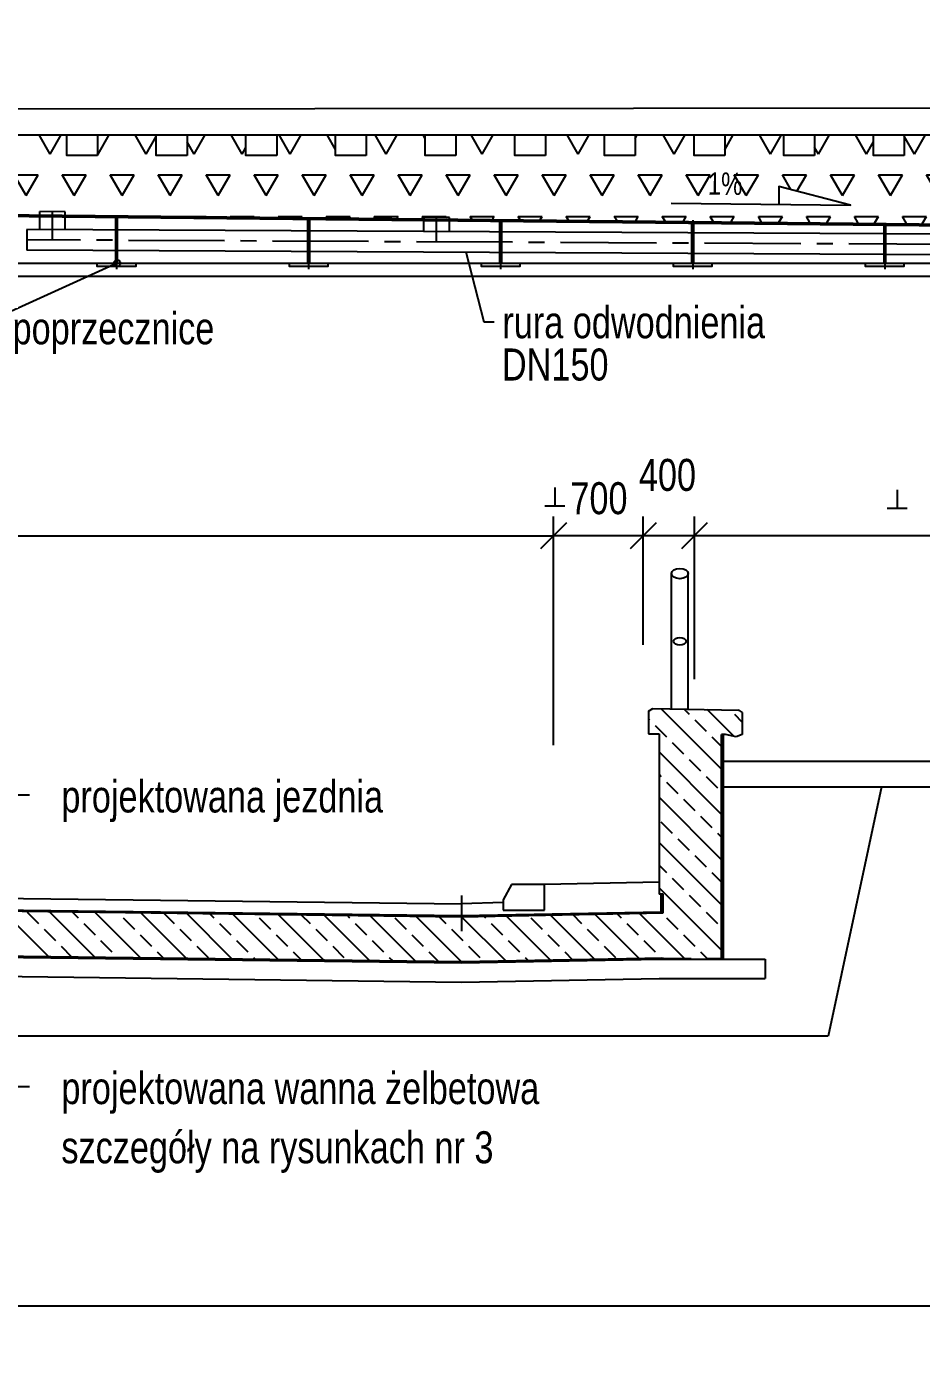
# Model space of a CAD drawing. Header units: millimetres. Extents: x -1069826 to 2704411, y -432732 to 412301.
# Drawn here: x 290811 to 297799, y -95668 to -85266 of the extents above; entities that cross this region are included whole.
import ezdxf
from ezdxf.enums import TextEntityAlignment as Align

# ---------------------------------------------------------------- set-up
doc = ezdxf.new("R2010")
doc.units = ezdxf.units.MM
doc.header["$LTSCALE"] = 1000
doc.header["$MEASUREMENT"] = 0
doc.linetypes.add('CENTER2', pattern=[1.125, 0.75, -0.125, 0.125, -0.125])
doc.linetypes.add('HIDDEN', pattern=[0.375, 0.25, -0.125])
for name, color, linetype in [('0-RAM-T', 7, 'Continuous'), ('0-T', 7, 'Continuous'), ('0-T0-T', 7, 'Continuous'), ('00XX00-S', 7, 'Continuous'), ('DROGO-T', 7, 'Continuous'), ('WYZA1-L', 7, 'Continuous')]:
    doc.layers.add(name, color=color, linetype=linetype)
doc.styles.add('CDMSTYLE', font='CDMSIMPL', dxfattribs={"width": 0.8, "bigfont": 'CDMBIGPL'})
doc.dimstyles.new('CDMOG-CM-100', dxfattribs={"dimscale": 100, "dimtxt": 2.5, "dimasz": 1, "dimexe": 1.5, "dimexo": 5, "dimgap": 0.5, "dimtad": 1, "dimdec": 1, "dimlfac": 0.1, "dimrnd": 0.5, "dimzin": 9, "dimdsep": 46, "dimtxsty": 'CDMSTYLE', "dimblk": 'OBLIQUE', "dimblk1": 'OBLIQUE', "dimblk2": 'OBLIQUE', "dimsah": 1, "dimtsz": 1, "dimcen": -2.5, "dimclrd": 9, "dimclre": 9, "dimclrt": 9, "dimadec": 0, "dimazin": 0, "dimtfac": 1, "dimtmove": 2, "dimatfit": 3, "dimldrblk": 'OBLIQUE', "dimfxl": 1, "dimtvp": 1, "dimtolj": 1, "dimtzin": 0, "dimarcsym": 0})
doc.dimstyles.new('CDMOG-MM-100', dxfattribs={"dimscale": 100, "dimtxt": 2.5, "dimasz": 2, "dimexe": 1.5, "dimexo": 3, "dimgap": 0.5, "dimtad": 1, "dimdec": 0, "dimrnd": 1, "dimzin": 1, "dimdsep": 46, "dimtxsty": 'CDMSTYLE', "dimblk": 'OBLIQUE', "dimblk1": 'OBLIQUE', "dimblk2": 'OBLIQUE', "dimsah": 1, "dimcen": -2.5, "dimclrd": 9, "dimclre": 9, "dimclrt": 9, "dimadec": 0, "dimazin": 0, "dimtfac": 1, "dimtmove": 2, "dimatfit": 3, "dimldrblk": 'OBLIQUE', "dimfxl": 1, "dimtvp": 1, "dimtolj": 1, "dimtzin": 0, "dimarcsym": 0})
doc.dimstyles.new('CDMOG-MM-100$7', dxfattribs={"dimscale": 100, "dimtxt": 2.5, "dimasz": 1, "dimexe": 1.5, "dimexo": 5, "dimgap": 0.5, "dimtad": 1, "dimdec": 0, "dimrnd": 1, "dimzin": 1, "dimdsep": 46, "dimtxsty": 'CDMSTYLE', "dimblk": 'OBLIQUE', "dimblk1": 'NONE', "dimblk2": 'NONE', "dimsah": 1, "dimtsz": 1, "dimcen": -2.5, "dimclrd": 9, "dimclre": 9, "dimclrt": 9, "dimadec": 0, "dimazin": 0, "dimtfac": 1, "dimtmove": 2, "dimatfit": 3, "dimldrblk": 'NONE', "dimfxl": 1, "dimtvp": 1, "dimtolj": 1, "dimtzin": 0, "dimarcsym": 0})

# ---------------------------------------------------------------- blocks, each defined once
blk = doc.blocks.new('*D932')
at = {"color": 9, "linetype": 'Continuous', "lineweight": -2, "transparency": 16777216}
for p, q in [((282662, -89342), (282862, -89142)), ((282762, -90739), (282762, -89092)), ((294827, -89342), (295027, -89142)), ((294927, -90879), (294927, -89092)), ((282762, -89242), (294927, -89242))]:
    blk.add_line(p, q, dxfattribs=at)
at = {"layer": 'Defpoints', "color": 0, "linetype": 'Continuous', "lineweight": 25, "transparency": 16777216}
for p in [(294927, -89242), (282762, -91239), (294927, -91379)]:
    blk.add_point(p, dxfattribs=at)
at = {"color": 9, "linetype": 'Continuous', "lineweight": 25, "transparency": 16777216, "insert": (289576, -88956), "char_height": 250, "attachment_point": 5, "style": 'CDMSTYLE'}
blk.add_mtext('\\A1; 7000', dxfattribs=at)
blk = doc.blocks.new('_OBLIQUE')
at = {"color": 0, "linetype": 'ByBlock'}
blk.add_line((-0.5, -0.5), (0.5, 0.5), dxfattribs=at)
blk = doc.blocks.new('*D935')
at = {"layer": '0-T', "color": 9, "linetype": 'Continuous', "lineweight": -2, "transparency": 16777216}
for p, q in [((304013, -94437), (304013, -95408)), ((273013, -95258), (304013, -95258))]:
    blk.add_line(p, q, dxfattribs=at)
at = {"layer": 'Defpoints', "color": 0, "linetype": 'Continuous', "lineweight": 25, "transparency": 16777216}
for p in [(304013, -94137), (273013, -94292), (304013, -95258)]:
    blk.add_point(p, dxfattribs=at)
at = {"layer": '0-T', "color": 9, "linetype": 'Continuous', "lineweight": -2, "transparency": 16777216, "xscale": 200, "yscale": 200, "zscale": 200, "rotation": 180}
blk.add_blockref('_OBLIQUE', (273013, -95258), dxfattribs=at)
at = {"layer": '0-T', "color": 9, "linetype": 'Continuous', "lineweight": -2, "transparency": 16777216, "xscale": 200, "yscale": 200, "zscale": 200}
blk.add_blockref('_OBLIQUE', (304013, -95258), dxfattribs=at)
at = {"layer": '0-T', "color": 9, "linetype": 'Continuous', "lineweight": 25, "transparency": 16777216, "insert": (288513, -95083), "char_height": 250, "attachment_point": 5, "style": 'CDMSTYLE'}
blk.add_mtext('\\A1;31000', dxfattribs=at)
blk = doc.blocks.new('_NONE')
at = {"color": 0, "linetype": 'ByBlock'}
blk.add_circle((0, 0), 0.25, dxfattribs=at)
blk = doc.blocks.new('*D960')
at = {"layer": '0-T', "color": 9, "linetype": 'Continuous', "lineweight": -2, "transparency": 16777216}
for p, q in [((294927, -89275), (294927, -89092)), ((295627, -89775), (295627, -89092)), ((295627, -89242), (294927, -89242))]:
    blk.add_line(p, q, dxfattribs=at)
at = {"layer": 'Defpoints', "color": 0, "linetype": 'Continuous', "lineweight": 25, "transparency": 16777216}
for p in [(294927, -89242), (294927, -89575), (295627, -90075)]:
    blk.add_point(p, dxfattribs=at)
at = {"layer": '0-T', "color": 9, "linetype": 'Continuous', "lineweight": -2, "transparency": 16777216, "xscale": 200, "yscale": 200, "zscale": 200, "rotation": 180}
blk.add_blockref('_OBLIQUE', (294927, -89242), dxfattribs=at)
at = {"layer": '0-T', "color": 9, "linetype": 'Continuous', "lineweight": -2, "transparency": 16777216, "xscale": 200, "yscale": 200, "zscale": 200}
blk.add_blockref('_OBLIQUE', (295627, -89242), dxfattribs=at)
at = {"layer": '0-T', "color": 9, "linetype": 'Continuous', "lineweight": 25, "transparency": 16777216, "insert": (295281, -88951), "char_height": 250, "attachment_point": 5, "style": 'CDMSTYLE'}
blk.add_mtext('\\A1;700', dxfattribs=at)
blk = doc.blocks.new('*D961')
at = {"layer": '0-T', "color": 9, "linetype": 'Continuous', "lineweight": -2, "transparency": 16777216}
for p, q in [((295627, -90095), (295627, -89092)), ((296027, -89775), (296027, -89092)), ((296027, -89242), (295627, -89242))]:
    blk.add_line(p, q, dxfattribs=at)
at = {"layer": 'Defpoints', "color": 0, "linetype": 'Continuous', "lineweight": 25, "transparency": 16777216}
for p in [(295627, -89242), (296027, -90075), (295627, -90395)]:
    blk.add_point(p, dxfattribs=at)
at = {"layer": '0-T', "color": 9, "linetype": 'Continuous', "lineweight": -2, "transparency": 16777216, "xscale": 200, "yscale": 200, "zscale": 200, "rotation": 180}
blk.add_blockref('_OBLIQUE', (295627, -89242), dxfattribs=at)
at = {"layer": '0-T', "color": 9, "linetype": 'Continuous', "lineweight": -2, "transparency": 16777216, "xscale": 200, "yscale": 200, "zscale": 200}
blk.add_blockref('_OBLIQUE', (296027, -89242), dxfattribs=at)
at = {"layer": '0-T', "color": 9, "linetype": 'Continuous', "lineweight": 25, "transparency": 16777216, "insert": (295816, -88769), "char_height": 250, "attachment_point": 5, "style": 'CDMSTYLE'}
blk.add_mtext('\\A1;400', dxfattribs=at)
blk = doc.blocks.new('*D962')
at = {"layer": '0-T', "color": 9, "linetype": 'Continuous', "lineweight": -2, "transparency": 16777216}
for p, q in [((296027, -90362), (296027, -89092)), ((299810, -90343), (299810, -89092)), ((299810, -89242), (296027, -89242))]:
    blk.add_line(p, q, dxfattribs=at)
at = {"layer": 'Defpoints', "color": 0, "linetype": 'Continuous', "lineweight": 25, "transparency": 16777216}
for p in [(296027, -89242), (296027, -90662), (299810, -90643)]:
    blk.add_point(p, dxfattribs=at)
at = {"layer": '0-T', "color": 9, "linetype": 'Continuous', "lineweight": -2, "transparency": 16777216, "xscale": 200, "yscale": 200, "zscale": 200, "rotation": 180}
blk.add_blockref('_OBLIQUE', (296027, -89242), dxfattribs=at)
at = {"layer": '0-T', "color": 9, "linetype": 'Continuous', "lineweight": -2, "transparency": 16777216, "xscale": 200, "yscale": 200, "zscale": 200}
blk.add_blockref('_OBLIQUE', (299810, -89242), dxfattribs=at)
at = {"layer": '0-T', "color": 9, "linetype": 'Continuous', "lineweight": 25, "transparency": 16777216, "insert": (298297, -88951), "char_height": 250, "attachment_point": 5, "style": 'CDMSTYLE'}
blk.add_mtext('\\A1;2000', dxfattribs=at)

msp = doc.modelspace()

# ---------------------------------------------------------------- hatches: boundary and pattern name
at = {"layer": 'DROGO-T', "linetype": 'Continuous', "lineweight": 25}
h = msp.add_hatch(dxfattribs=at)
h.set_pattern_fill('TRIANG', color=40, scale=1000, style=0)
h.set_pattern_definition([(60, (239994.2, -287612.4), (-187.5, 324.75953), [187.5, -187.5]), (120, (239994.2, -287612.4), (-375, 2e-07), [187.5, -187.5]), (0, (239900.44, -287450.04), (187.5, 324.75953), [187.5, -187.5])])
h.paths.add_polyline_path([(298513.1701, -86112.4159), (298364.0178, -86112.4159), (298364.0178, -86272.4159), (298124.0178, -86272.4159), (298124.0178, -86112.4159), (297664.0178, -86112.4159), (297664.0178, -86272.4159), (297424.0178, -86272.4159), (297424.0178, -86112.4159), (296964.0178, -86112.4159), (296964.0178, -86272.4159), (296724.0178, -86272.4159), (296724.0178, -86112.4159), (296264.0178, -86112.4159), (296264.0178, -86272.4159), (296024.0178, -86272.4159), (296024.0178, -86112.4159), (295564.0178, -86112.4159), (295564.0178, -86272.4159), (295324.0178, -86272.4159), (295324.0178, -86112.4159), (294864.0178, -86112.4159), (294864.0178, -86272.4159), (294624.0178, -86272.4159), (294624.0178, -86112.4159), (294164.0178, -86112.4159), (294164.0178, -86272.4159), (293924.0178, -86272.4159), (293924.0178, -86112.4159), (293464.0178, -86112.4159), (293464.0178, -86272.4159), (293224.0178, -86272.4159), (293224.0178, -86112.4159), (292764.0178, -86112.4159), (292764.0178, -86272.4159), (292524.0178, -86272.4159), (292524.0178, -86112.4159), (292064.0178, -86112.4159), (292064.0178, -86272.4159), (291824.0178, -86272.4159), (291824.0178, -86112.4159), (291364.0178, -86112.4159), (291364.0178, -86272.4159), (291124.0178, -86272.4159), (291124.0178, -86112.4159), (290664.0178, -86112.4159), (290664.0178, -86272.4159), (290424.0178, -86272.4159), (290424.0178, -86112.4159), (289964.0178, -86112.4159), (289964.0178, -86272.4159), (289724.0178, -86272.4159), (289724.0178, -86112.4159), (289264.0178, -86112.4159), (289264.0178, -86272.4159), (289024.0178, -86272.4159), (289024.0178, -86112.4159), (288564.0178, -86112.4159), (288564.0178, -86272.4159), (288513.1701, -86272.4159), (288513.1701, -86712.4159), (290913.1701, -86736.4159), (290913.1701, -86710.4166), (291113.1701, -86712.4166), (291113.1701, -86738.4159), (293913.1701, -86766.4159), (293913.1701, -86754.4173), (294113.1701, -86756.4173), (294113.1701, -86768.4159), (298413.1701, -86811.4159), (298413.1701, -86785.4166), (298513.1701, -86786.4166)])
h.paths.add_polyline_path([(296684.549, -86654.1226), (296685.949, -86514.1296), (297244.521, -86659.7224)], flags=16)
h.paths.add_polyline_path([(304013.1701, -86112.4159), (303964.0178, -86112.4159), (303964.0178, -86272.4159), (303724.0178, -86272.4159), (303724.0178, -86112.4159), (303264.0178, -86112.4159), (303264.0178, -86272.4159), (303024.0178, -86272.4159), (303024.0178, -86112.4159), (302564.0178, -86112.4159), (302564.0178, -86272.4159), (302324.0178, -86272.4159), (302324.0178, -86112.4159), (301864.0178, -86112.4159), (301864.0178, -86272.4159), (301624.0178, -86272.4159), (301624.0178, -86112.4159), (301164.0178, -86112.4159), (301164.0178, -86272.4159), (300924.0178, -86272.4159), (300924.0178, -86112.4159), (300464.0178, -86112.4159), (300464.0178, -86272.4159), (300224.0178, -86272.4159), (300224.0178, -86112.4159), (299764.0178, -86112.4159), (299764.0178, -86272.4159), (299524.0178, -86272.4159), (299524.0178, -86112.4159), (299064.0178, -86112.4159), (299064.0178, -86272.4159), (298824.0178, -86272.4159), (298824.0178, -86112.4159), (298513.1701, -86112.4159), (298513.1701, -86786.4166), (298613.1701, -86787.4166), (298613.1701, -86811.4159), (304013.1701, -86757.4159), (304013.1701, -86449.7759)])
h.paths.add_polyline_path([(300463.9786, -86659.7224), (301022.5507, -86514.1296), (301023.9506, -86654.1226)], flags=16)
h.paths.add_polyline_path([(304613.1701, -86272.4159), (304424.0178, -86272.4159), (304424.0178, -86112.4159), (304013.1701, -86112.4159), (304013.1701, -86757.4159), (304613.1701, -86751.4159)])
h.paths.add_polyline_path([(288621.9732, -86707.8226), (288621.9732, -86068.5369), (288996.9732, -86068.5369), (288996.9732, -86707.8226)], flags=9)
h.paths.add_polyline_path([(289099.9905, -86332.0587), (289099.9905, -85692.773), (289474.9905, -85692.773), (289474.9905, -86332.0587)], flags=9)
h.paths.add_polyline_path([(289126.1173, -87245.3139), (289126.1173, -86606.0281), (289501.1173, -86606.0281), (289501.1173, -87245.3139)], flags=9)
h.paths.add_polyline_path([(296107.757, -86622.1034), (296421.908, -86625.2449), (296424.5329, -86362.758), (296110.3819, -86359.6165)], flags=24)
h.paths.add_polyline_path([(301286.5916, -86625.2449), (301600.7426, -86622.1034), (301598.1177, -86359.6165), (301283.9668, -86362.758)], flags=24)

# ---------------------------------------------------------------- linework, layer by layer
at = {"color": 3, "linetype": 'Continuous', "lineweight": 25}
for p, q in [((264633.9047, -86112.4159), (314965.4355, -86112.4159)), ((296237.9148, -91002.9702), (299809.7094, -91002.9926))]:
    msp.add_line(p, q, dxfattribs=at)
at = {"color": 9, "linetype": 'Continuous', "lineweight": 25}
msp.add_line((296237.9148, -91202.9682), (299809.7094, -91202.9926), dxfattribs=at)
at = {"layer": '0-RAM-T', "color": 9, "linetype": 'Continuous', "lineweight": 25}
for p, q in [((295847.9148, -90595.2058), (295847.9148, -89537.9058)), ((295977.9148, -90597.6058), (295977.9148, -89537.9058))]:
    msp.add_line(p, q, dxfattribs=at)
at = {"layer": '0-RAM-T', "color": 2, "linetype": 'Continuous', "lineweight": 25}
for p, q in [((295669.1648, -90611.9058), (295701.6501, -90592.5055)), ((295701.6501, -90592.5055), (296370.3658, -90604.8511)), ((295669.1648, -90611.9058), (295669.1648, -90790.4058)), ((296367.9294, -90603.3061), (296400.4148, -90623.9058)), ((296400.4148, -90623.9058), (296400.4148, -90793.9058)), ((295669.1648, -90790.4058), (295750.4148, -90790.4058)), ((295750.4148, -90790.4058), (295750.4148, -92041.0164)), ((296270.4148, -90793.9058), (296237.9148, -90793.9058)), ((296351.6648, -90813.9058), (296270.4148, -90793.9058)), ((296400.4148, -90793.9058), (296351.6648, -90813.9058)), ((295782.9148, -92188.9164), (295782.9148, -92041.0164)), ((288844.1648, -92152.0124), (294206.7952, -92218.014)), ((294206.7952, -92218.014), (295782.9148, -92188.9164)), ((288844.1648, -92502.0124), (294206.7952, -92568.014)), ((294206.7952, -92568.014), (295782.9148, -92538.9164))]:
    msp.add_line(p, q, dxfattribs=at)
at = {"layer": '0-RAM-T', "color": 1, "linetype": 'Continuous', "lineweight": 25}
for p, q in [((295750.4148, -91949.5164), (294856.7952, -91966.014)), ((295750.4148, -91949.5164), (294856.7952, -91966.014)), ((288844.1648, -92052.0124), (294206.7952, -92118.014)), ((294531.7952, -92106.014), (294206.7952, -92118.014)), ((294531.7952, -92106.014), (294206.7952, -92118.014))]:
    msp.add_line(p, q, dxfattribs=at)
at = {"layer": '0-RAM-T', "color": 40, "linetype": 'Continuous', "lineweight": 25}
for p, q in [((294206.7952, -92051.7716), (294206.7952, -92330.0585)), ((295766.6648, -92180.0986), (295766.6648, -92041.0164)), ((288844.4898, -92142.0144), (294206.714, -92208.011)), ((294206.714, -92208.011), (295766.6648, -92180.0986))]:
    msp.add_line(p, q, dxfattribs=at)
at = {"layer": '0-RAM-T', "color": 3, "linetype": 'HIDDEN', "lineweight": 25}
for p, q in [((295774.7898, -92184.1026), (295774.7898, -92041.0164)), ((288844.3273, -92147.0134), (294206.7546, -92213.0125)), ((294206.7546, -92213.0125), (295774.7898, -92184.1026))]:
    msp.add_line(p, q, dxfattribs=at)
at = {"layer": '0-T', "color": 1, "linetype": 'Continuous', "lineweight": 25}
msp.add_line((260959.2323, -85945.5077), (316230.3312, -85876.4687), dxfattribs=at)
at = {"layer": '0-T', "color": 3, "linetype": 'Continuous', "lineweight": 25}
for p, q in [((288513.1701, -86712.4159), (298513.1701, -86812.4159)), ((288513.1701, -86726.4159), (298513.1701, -86826.4159))]:
    msp.add_line(p, q, dxfattribs=at)
at = {"layer": '0-T', "color": 40, "linetype": 'Continuous', "lineweight": 25}
for p, q in [((290913.1701, -86852.1703), (290913.1701, -86710.4166)), ((291113.1701, -86712.4166), (290913.1701, -86710.4166)), ((291113.1701, -86853.1703), (291113.1701, -86712.4166)), ((302561.218, -86910.4106), (290813.1701, -86851.6703)), ((290813.1701, -86851.6703), (290813.1701, -87011.6723)), ((293913.1701, -86867.1703), (293913.1701, -86754.4173)), ((294113.1701, -86756.4173), (293913.1701, -86754.4173)), ((294113.1701, -86868.1703), (294113.1701, -86756.4173)), ((302401.218, -87069.6126), (290813.1701, -87011.6723)), ((296254.1648, -92549.5164), (296254.1648, -91289.4257))]:
    msp.add_line(p, q, dxfattribs=at)
at = {"layer": '0-T', "color": 40, "linetype": 'CENTER2', "lineweight": 25}
for p, q in [((291013.1701, -86932.6713), (291013.1701, -86711.4166)), ((291513.1701, -86746.4159), (291513.1701, -87159.8208)), ((293013.1701, -86761.4159), (293013.1701, -87159.8208)), ((294013.1701, -86947.6713), (294013.1701, -86755.4173)), ((294513.1701, -86776.4159), (294513.1701, -87159.8208)), ((296013.1701, -86776.4159), (296013.1701, -87159.8208)), ((297513.1701, -86806.4159), (297513.1701, -87159.8208)), ((302481.218, -86990.0116), (290813.1701, -86931.6713))]:
    msp.add_line(p, q, dxfattribs=at)
at = {"layer": '0-T', "color": 9, "linetype": 'Continuous', "lineweight": 25}
for p, q in [((272413.1701, -87113.9261), (304613.1701, -87113.9261)), ((277013.1701, -87213.9261), (300013.1701, -87213.9261)), ((294936.2037, -88864.3864), (294936.2037, -89008.6493)), ((297609.813, -88882.6628), (297609.813, -89026.9258)), ((294859.0294, -89008.6493), (295013.3779, -89008.6493)), ((297532.6387, -89026.9258), (297686.9873, -89026.9258))]:
    msp.add_line(p, q, dxfattribs=at)
at = {"layer": '0-T', "color": 2, "linetype": 'Continuous', "lineweight": 25}
msp.add_line((296237.9148, -92549.5164), (296237.9148, -90793.9058), dxfattribs=at)
at = {"layer": '0-T', "color": 3, "linetype": 'HIDDEN', "lineweight": 25}
msp.add_line((296246.0398, -92549.5164), (296246.0398, -91279.8659), dxfattribs=at)
at = {"layer": '0-T', "color": 1, "linetype": 'Continuous', "lineweight": 25}
for points in [[(291364.0178, -86272.4159), (291124.0178, -86272.4159), (291124.0178, -86112.4159), (291364.0178, -86112.4159)], [(292064.0178, -86272.4159), (291824.0178, -86272.4159), (291824.0178, -86112.4159), (292064.0178, -86112.4159)], [(292764.0178, -86272.4159), (292524.0178, -86272.4159), (292524.0178, -86112.4159), (292764.0178, -86112.4159)], [(293464.0178, -86272.4159), (293224.0178, -86272.4159), (293224.0178, -86112.4159), (293464.0178, -86112.4159)], [(294164.0178, -86272.4159), (293924.0178, -86272.4159), (293924.0178, -86112.4159), (294164.0178, -86112.4159)], [(294864.0178, -86272.4159), (294624.0178, -86272.4159), (294624.0178, -86112.4159), (294864.0178, -86112.4159)], [(295564.0178, -86272.4159), (295324.0178, -86272.4159), (295324.0178, -86112.4159), (295564.0178, -86112.4159)], [(296264.0178, -86272.4159), (296024.0178, -86272.4159), (296024.0178, -86112.4159), (296264.0178, -86112.4159)], [(296964.0178, -86272.4159), (296724.0178, -86272.4159), (296724.0178, -86112.4159), (296964.0178, -86112.4159)], [(297664.0178, -86272.4159), (297424.0178, -86272.4159), (297424.0178, -86112.4159), (297664.0178, -86112.4159)]]:
    msp.add_lwpolyline(points, close=True, dxfattribs=at)
at = {"layer": '0-T', "color": 3, "linetype": 'Continuous', "lineweight": 25}
for points in [[(291519.1701, -86756.4759), (291519.1701, -87113.9261), (291663.1701, -87113.9261), (291663.1701, -87138.9261), (291363.1701, -87138.9261), (291363.1701, -87113.9261), (291507.1701, -87113.9261), (291507.1701, -86756.3559)], [(293019.1701, -86771.4759), (293019.1701, -87113.9261), (293163.1701, -87113.9261), (293163.1701, -87138.9261), (292863.1701, -87138.9261), (292863.1701, -87113.9261), (293007.1701, -87113.9261), (293007.1701, -86771.3559)], [(294519.1701, -86786.4759), (294519.1701, -87113.9261), (294663.1701, -87113.9261), (294663.1701, -87138.9261), (294363.1701, -87138.9261), (294363.1701, -87113.9261), (294507.1701, -87113.9261), (294507.1701, -86786.3559)], [(296019.1701, -86801.4759), (296019.1701, -87113.9261), (296163.1701, -87113.9261), (296163.1701, -87138.9261), (295863.1701, -87138.9261), (295863.1701, -87113.9261), (296007.1701, -87113.9261), (296007.1701, -86801.3559)], [(297519.1701, -86806.4759), (297519.1701, -87113.9261), (297663.1701, -87113.9261), (297663.1701, -87138.9261), (297363.1701, -87138.9261), (297363.1701, -87113.9261), (297507.1701, -87113.9261), (297507.1701, -86806.3559)]]:
    msp.add_lwpolyline(points, dxfattribs=at)
at = {"layer": '0-T0-T', "color": 1, "linetype": 'Continuous', "lineweight": 25}
msp.add_lwpolyline([(295844.591, -86645.7231), (297244.521, -86659.7224), (296685.949, -86514.1296), (296684.549, -86654.1226)], dxfattribs=at)
at = {"layer": '00XX00-S', "color": 9, "linetype": 'Continuous', "lineweight": 25, "flags": 128}
msp.add_lwpolyline([(294463.6013, -87573.2101), (294383.8238, -87573.2101), (294245.0248, -87028.8316)], dxfattribs=at)
at = {"layer": 'DROGO-T', "color": 40, "linetype": 'Continuous', "lineweight": 25}
for p, q in [((296237.9148, -91065.4709), (295766.14, -90593.6961)), ((295988.2037, -90638.9831), (295946.2416, -90597.0211)), ((295678.8445, -90683.1773), (295669.1648, -90673.4976)), ((296120.7862, -90771.5656), (296032.3979, -90683.1773)), ((296336.0625, -90810.0652), (296126.3433, -90600.346)), ((296400.4148, -90697.6408), (296341.7571, -90638.9831)), ((295811.427, -90815.7598), (295723.0386, -90727.3715)), ((296254.1648, -92549.5164), (296254.1648, -90793.9058)), ((295944.0095, -90948.3423), (295855.6212, -90859.954)), ((296237.9148, -90888.6942), (296164.9804, -90815.7598)), ((296237.9148, -91419.0243), (295750.4148, -90931.5243)), ((296076.592, -91080.9249), (295988.2037, -90992.5365)), ((295767.2328, -91125.119), (295750.4148, -91108.301)), ((295899.8153, -91257.7016), (295811.427, -91169.3132)), ((296209.1746, -91213.5074), (296120.7862, -91125.119)), ((296237.9148, -91772.5777), (295750.4148, -91285.0777)), ((296032.3979, -91390.2841), (295944.0095, -91301.8957)), ((295855.6212, -91567.0608), (295767.2328, -91478.6724)), ((296164.9804, -91522.8666), (296076.592, -91434.4783)), ((295988.2037, -91699.6433), (295899.8153, -91611.2549)), ((296237.9148, -91595.801), (296209.1746, -91567.0608)), ((296237.9148, -92126.1311), (295750.4148, -91638.6311)), ((295811.427, -91876.42), (295750.4148, -91815.4078)), ((296120.7862, -91832.2258), (296032.3979, -91743.8375)), ((295944.0095, -92009.0025), (295855.6212, -91920.6142)), ((296237.9148, -91949.3544), (296164.9804, -91876.42)), ((296237.9148, -92479.6845), (295750.4148, -91992.1845)), ((296076.592, -92141.585), (295988.2037, -92053.1967)), ((290988.3326, -92533.4031), (290628.9079, -92173.9785)), ((290905.8737, -92274.1676), (290817.4853, -92185.7792)), ((291346.2916, -92537.8088), (290986.8669, -92178.3841)), ((291215.2329, -92229.9734), (291165.8465, -92180.5869)), ((291704.2507, -92542.2144), (291344.826, -92182.7898)), ((291524.5921, -92185.7792), (291523.8055, -92184.9926)), ((291657.1747, -92318.3617), (291568.7863, -92229.9734)), ((292062.2097, -92546.6201), (291702.785, -92187.1954)), ((291966.5339, -92274.1676), (291881.7645, -92189.3982)), ((292420.1688, -92551.0257), (292060.7441, -92191.6011)), ((292275.8931, -92229.9734), (292239.7236, -92193.8039)), ((292778.1278, -92555.4314), (292418.7031, -92196.0067)), ((292717.8348, -92318.3617), (292629.4465, -92229.9734)), ((293136.0868, -92559.837), (292776.6621, -92200.4124)), ((293027.194, -92274.1676), (292955.6417, -92202.6152)), ((293494.0459, -92564.2427), (293134.6212, -92204.818)), ((293336.5533, -92229.9734), (293313.6007, -92207.0208)), ((293852.0049, -92568.6483), (293492.5802, -92209.2237)), ((293778.495, -92318.3617), (293690.1066, -92229.9734)), ((294209.8694, -92572.9595), (293850.5393, -92213.6293)), ((294087.8542, -92274.1676), (294029.5188, -92215.8321)), ((294557.014, -92566.5507), (294208.4469, -92217.9835)), ((294397.2134, -92229.9734), (294382.0191, -92214.7791)), ((294904.1586, -92560.1418), (294555.5914, -92211.5747)), ((294839.1552, -92318.3617), (294750.7668, -92229.9734)), ((295251.3032, -92553.733), (294902.736, -92205.1659)), ((295148.5144, -92274.1676), (295076.3083, -92201.9614)), ((295598.4477, -92547.3242), (295249.8806, -92198.757)), ((295457.8736, -92229.9734), (295423.4528, -92195.5526)), ((295949.1933, -92544.5164), (295597.0251, -92192.3482)), ((295899.8153, -92318.3617), (295811.427, -92229.9734)), ((296209.1746, -92274.1676), (296120.7862, -92185.7792)), ((291038.4562, -92406.7501), (290950.0679, -92318.3617)), ((291347.8154, -92362.5559), (291259.4271, -92274.1676)), ((291789.7572, -92450.9443), (291701.3688, -92362.5559)), ((292099.1164, -92406.7501), (292010.728, -92318.3617)), ((292408.4756, -92362.5559), (292320.0873, -92274.1676)), ((292850.4173, -92450.9443), (292762.029, -92362.5559)), ((293159.7766, -92406.7501), (293071.3882, -92318.3617)), ((293469.1358, -92362.5559), (293380.7474, -92274.1676)), ((293911.0775, -92450.9443), (293822.6892, -92362.5559)), ((294220.4367, -92406.7501), (294132.0484, -92318.3617)), ((294529.796, -92362.5559), (294441.4076, -92274.1676)), ((294971.7377, -92450.9443), (294883.3493, -92362.5559)), ((295281.0969, -92406.7501), (295192.7086, -92318.3617)), ((295590.4561, -92362.5559), (295502.0678, -92274.1676)), ((296032.3979, -92450.9443), (295944.0095, -92362.5559)), ((291167.3121, -92535.606), (291082.6504, -92450.9443)), ((291480.398, -92495.1384), (291392.0096, -92406.7501)), ((292231.6989, -92539.3326), (292143.3106, -92450.9443)), ((292541.0581, -92495.1384), (292452.6698, -92406.7501)), ((293292.3591, -92539.3326), (293203.9707, -92450.9443)), ((293601.7183, -92495.1384), (293513.33, -92406.7501)), ((294353.0193, -92539.3326), (294264.6309, -92450.9443)), ((294662.3785, -92495.1384), (294573.9901, -92406.7501)), ((295413.6794, -92539.3326), (295325.2911, -92450.9443)), ((295723.0386, -92495.1384), (295634.6503, -92406.7501)), ((288844.1648, -92512.0144), (294206.8764, -92578.017)), ((291525.2712, -92540.0116), (291524.5921, -92539.3326)), ((291883.2302, -92544.4173), (291833.9513, -92495.1384)), ((292599.1483, -92553.2286), (292585.2523, -92539.3326)), ((292957.1073, -92557.6342), (292894.6115, -92495.1384)), ((293673.0254, -92566.4455), (293645.9125, -92539.3326)), ((294030.9844, -92570.8512), (293955.2717, -92495.1384)), ((294206.8764, -92578.017), (295750.6585, -92549.5164)), ((294730.5863, -92563.3463), (294706.5726, -92539.3326)), ((295077.7309, -92556.9374), (295015.9319, -92495.1384)), ((295750.6585, -92549.5164), (296254.1648, -92549.5164)), ((295772.4166, -92544.5164), (295767.2328, -92539.3326)), ((296125.97, -92544.5164), (296076.592, -92495.1384))]:
    msp.add_line(p, q, dxfattribs=at)
at = {"layer": 'DROGO-T', "color": 3, "linetype": 'HIDDEN', "lineweight": 25}
for p, q in [((296246.0398, -92544.5164), (296246.0398, -90793.9058)), ((288844.1648, -92507.0134), (294206.8358, -92573.0155)), ((294206.8358, -92573.0155), (295750.5366, -92544.5164)), ((295750.5366, -92544.5164), (296246.0398, -92544.5164))]:
    msp.add_line(p, q, dxfattribs=at)
at = {"layer": 'DROGO-T', "color": 1, "linetype": 'Continuous', "lineweight": 25}
for p, q in [((297487.6566, -91202.9767), (297070.8918, -93152.0124)), ((296254.1648, -92549.5164), (296579.1648, -92549.5164)), ((296579.1648, -92549.5164), (296579.1648, -92699.5164)), ((288844.1648, -92662.0144), (294206.8764, -92728.017)), ((294206.8764, -92728.017), (295750.6585, -92699.5164)), ((295750.6585, -92699.5164), (296579.1648, -92699.5164)), ((297070.8918, -93152.0124), (280962.9149, -93152.0124))]:
    msp.add_line(p, q, dxfattribs=at)
at = {"layer": 'DROGO-T', "color": 3, "linetype": 'Continuous', "lineweight": 25}
msp.add_line((295782.9148, -92041.0164), (295750.4148, -92041.0164), dxfattribs=at)
at = {"layer": 'DROGO-T', "color": 1, "linetype": 'Continuous', "lineweight": 25}
msp.add_circle((288676.0295, -97786.9068), 37529.6709, dxfattribs=at)
for centre, major_axis in [((295912.9148, -89537.9058), (-65, 0)), ((295912.9148, -90067.1558), (-48.75, 0))]:
    msp.add_ellipse(centre, major_axis=major_axis, ratio=0.6153846154, dxfattribs=at)
at = {"layer": 'WYZA1-L', "color": 1, "linetype": 'Continuous', "lineweight": 25}
for p, q in [((294596.7952, -91966.014), (294531.7952, -92086.014)), ((294596.7952, -91966.014), (294531.7952, -92086.014)), ((294856.7952, -91966.014), (294596.7952, -91966.014)), ((294856.7952, -91966.014), (294596.7952, -91966.014)), ((294856.7952, -92166.014), (294856.7952, -91966.014)), ((294856.7952, -92166.014), (294856.7952, -91966.014)), ((294531.7952, -92086.014), (294531.7952, -92166.014)), ((294531.7952, -92086.014), (294531.7952, -92166.014)), ((294531.7952, -92166.014), (294856.7952, -92166.014)), ((294531.7952, -92166.014), (294856.7952, -92166.014))]:
    msp.add_line(p, q, dxfattribs=at)

# ---------------------------------------------------------------- texts
at = {"layer": '0-T', "color": 1, "linetype": 'Continuous', "lineweight": 25, "style": 'CDMSTYLE', "width": 0.8}
for s, p in [('rura odwodnienia', (294526.9477, -87699.7994)), ('poprzecznice', (290701.4523, -87747.2423)), ('DN150', (294523.2257, -88029.9686)), ('projektowana jezdnia', (291082.6573, -91403.8569)), ('projektowana wanna żelbetowa', (291082.6573, -93681.7237)), ('szczegóły na rysunkach nr 3', (291082.6573, -94143.9381))]:
    msp.add_text(s, height=250, dxfattribs=at).set_placement(p)
at = {"layer": '0-T0-T', "color": 1, "linetype": 'Continuous', "lineweight": 25, "style": 'CDMSTYLE', "width": 0.8}
msp.add_text('1%', height=175, rotation=359.4270613, dxfattribs=at).set_placement((296265.27, -86579.9264), align=Align.CENTER)

# ---------------------------------------------------------------- dimensions: what is measured, and where the dimension line sits
at = {"color": 1, "linetype": 'Continuous', "lineweight": 25}
dim = msp.add_linear_dim(base=(294926.7013, -89241.637), p1=(282761.7087, -91238.9057), p2=(294926.7013, -91378.7314), text=' 7000', dimstyle='CDMOG-CM-100', dxfattribs=at)
dim.commit()
dim.dimension.update_dxf_attribs({"geometry": '*D932', "text_midpoint": (289576.4962, -88955.7937), "dimtype": 160})
at = {"layer": '0-T', "color": 1, "linetype": 'Continuous', "lineweight": 25}
for base, p1, p2, picture, middle in [((295626.7013, -89241.637), (296026.7013, -90075.1149), (295626.7013, -90394.6193), '*D961', (295815.5162, -88769.1201)), ((294926.7013, -89241.637), (295626.7013, -90075.1149), (294926.7013, -89575.1149), '*D960', (295280.7835, -88951.3865))]:
    dim = msp.add_linear_dim(base=base, p1=p1, p2=p2, dimstyle='CDMOG-MM-100', dxfattribs=at)
    dim.commit()
    dim.dimension.update_dxf_attribs({"geometry": picture, "text_midpoint": middle, "dimtype": 160})
dim = msp.add_linear_dim(base=(296026.7013, -89241.637), p1=(299809.7094, -90642.932), p2=(296026.7013, -90662.3905), text='2000', dimstyle='CDMOG-MM-100', dxfattribs=at)
dim.commit()
dim.dimension.update_dxf_attribs({"geometry": '*D962', "text_midpoint": (298297.4655, -88951.3865), "dimtype": 160})
at = {"layer": '0-T', "color": 9, "linetype": 'Continuous', "lineweight": 25}
dim = msp.add_linear_dim(base=(304013.1701, -95258.3814), p1=(273013.1701, -94292.2131), p2=(304013.1701, -94136.9362), dimstyle='CDMOG-MM-100', override={"dimse1": 1}, dxfattribs=at)
dim.commit()
dim.dimension.update_dxf_attribs({"geometry": '*D935', "text_midpoint": (288513.1701, -95083.3814)})

# ---------------------------------------------------------------- leaders
for points in [[(291519.1701, -87113.9261), (290311.2195, -87661.2797), (290561.2195, -87661.2797)], [(290079.678, -92037.5067), (290332.6573, -91265.7383), (290832.6573, -91265.7383)], [(290092.7022, -92344.8795), (290332.6573, -93543.6051), (290832.6573, -93543.6051)]]:
    msp.add_leader(points, dimstyle='CDMOG-MM-100$7', dxfattribs=at)

doc.saveas('drawing.dxf')
